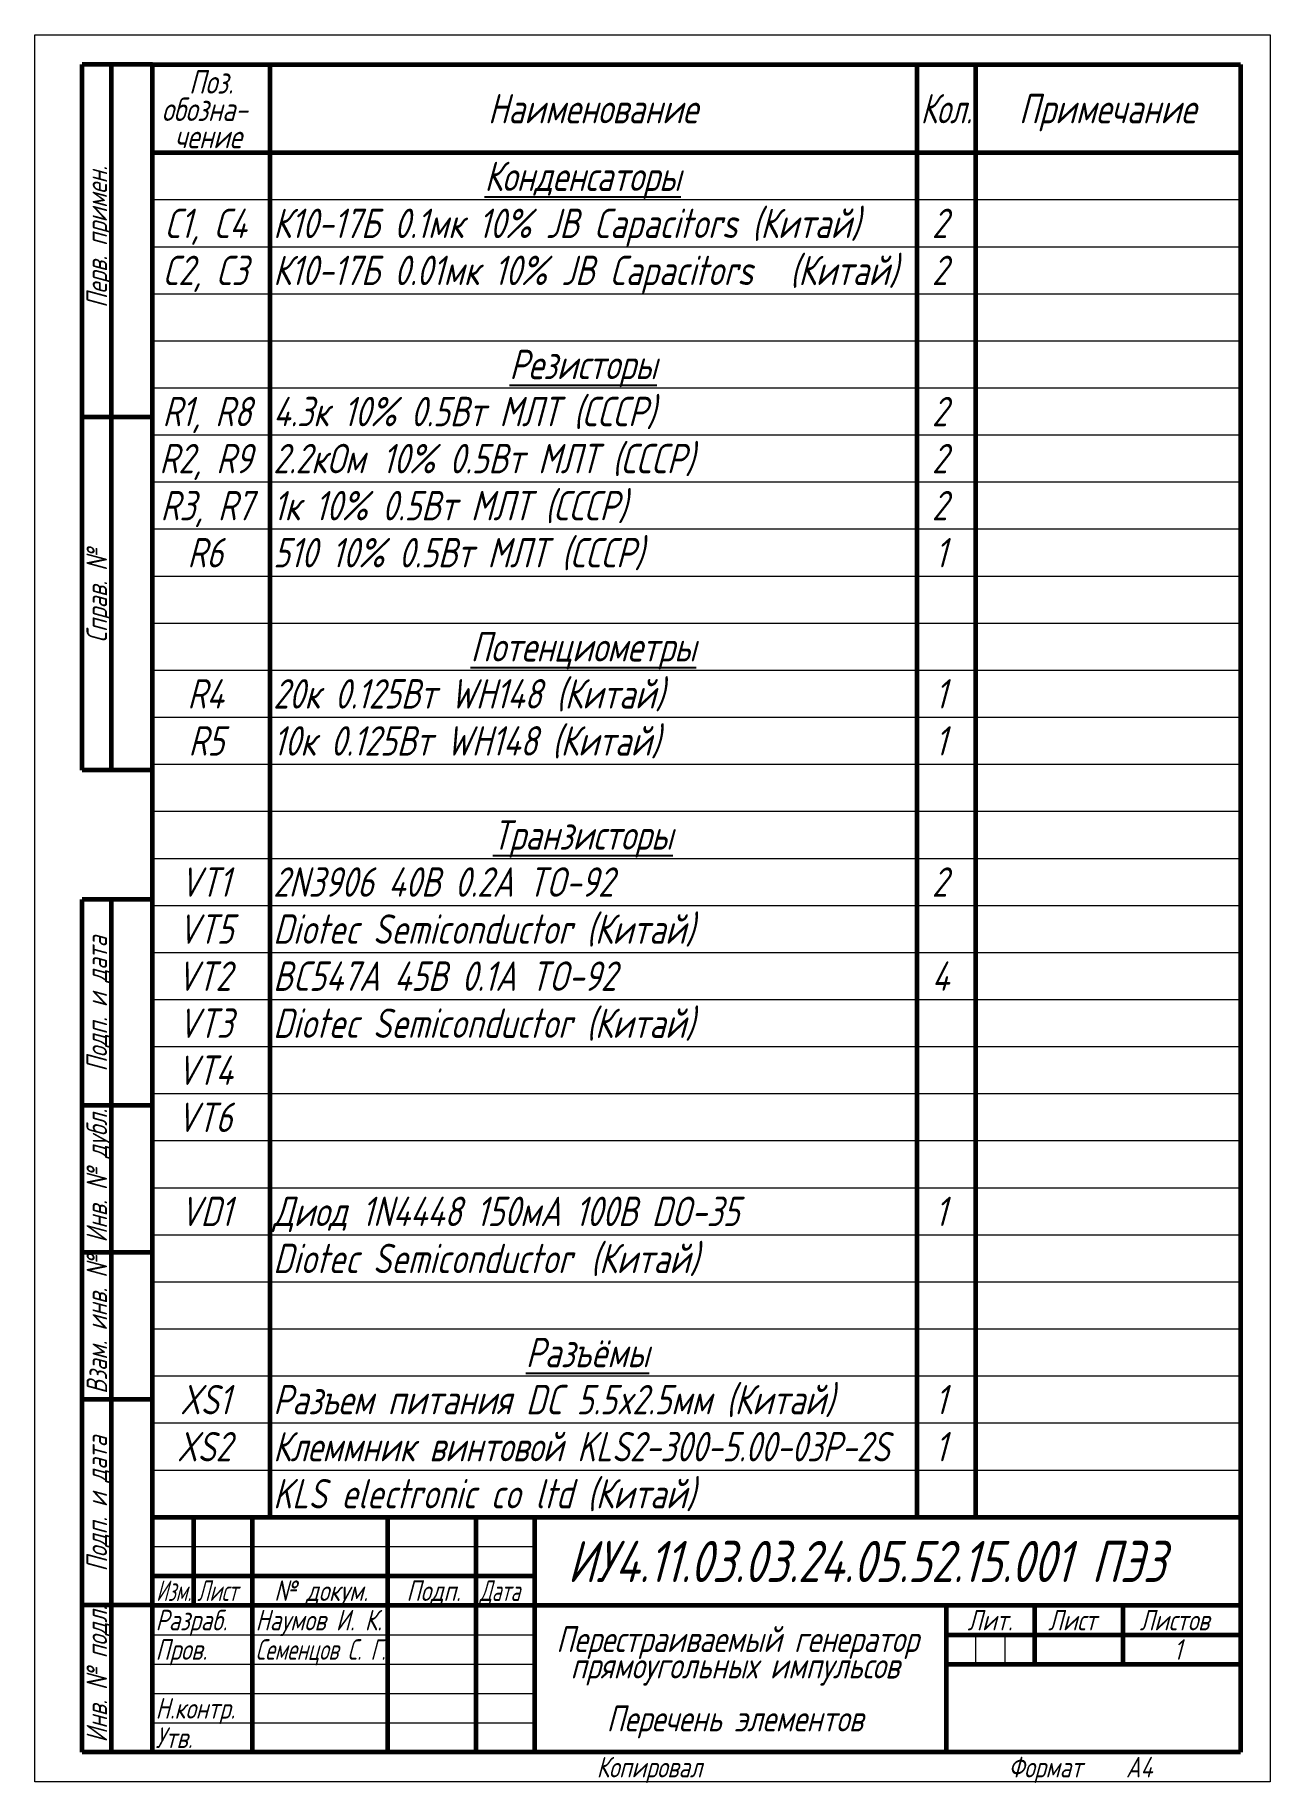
# Model space of a CAD drawing. Header units: millimetres. Extents: x 0 to 210, y 0 to 297.
import ezdxf

# ---------------------------------------------------------------- set-up
doc = ezdxf.new("R2010")
doc.units = ezdxf.units.MM
doc.linetypes.add('K5LT_BASIC', pattern=[0])
doc.linetypes.add('K5LT_THIN', pattern=[0])
doc.styles.add('KTEXTSTYLE', font='GOST_AU.SHX', dxfattribs={"width": 0.96, "height": 5})

# ---------------------------------------------------------------- blocks, each defined once
blk = doc.blocks.new('U0')
at = {"color": 7, "linetype": 'K5LT_THIN', "lineweight": 18, "true_color": 0xffffff}
for p, q in [((0, 0), (0, 297)), ((0, 297), (210, 297)), ((210, 297), (210, 0)), ((20, 269), (205, 269)), ((20, 261), (205, 261)), ((20, 253), (205, 253)), ((20, 245), (205, 245)), ((20, 237), (205, 237)), ((20, 229), (205, 229)), ((20, 221), (205, 221)), ((20, 213), (205, 213)), ((20, 205), (205, 205)), ((20, 197), (205, 197)), ((20, 189), (205, 189)), ((20, 181), (205, 181)), ((20, 173), (205, 173)), ((20, 165), (205, 165)), ((20, 157), (205, 157)), ((20, 149), (205, 149)), ((20, 141), (205, 141)), ((20, 133), (205, 133)), ((20, 125), (205, 125)), ((20, 117), (205, 117)), ((20, 109), (205, 109)), ((20, 101), (205, 101)), ((20, 93), (205, 93)), ((20, 85), (205, 85)), ((20, 77), (205, 77)), ((20, 69), (205, 69)), ((20, 61), (205, 61)), ((20, 53), (205, 53)), ((20, 40), (85, 40)), ((20, 25), (37, 25)), ((37, 25), (60, 25)), ((60, 25), (75, 25)), ((75, 25), (85, 25)), ((159.96, 20), (159.96, 25)), ((164.98, 20), (164.98, 25)), ((20, 20), (37, 20)), ((37, 20), (60, 20)), ((60, 20), (75, 20)), ((75, 20), (85, 20)), ((20, 15), (85, 15)), ((20, 10), (85, 10)), ((210, 0), (0, 0))]:
    blk.add_line(p, q, dxfattribs=at)
at = {"color": 143, "linetype": 'K5LT_BASIC', "lineweight": 60, "true_color": 0x33acca}
for p, q in [((8, 172), (8, 292)), ((20, 292), (8, 292)), ((13, 172), (13, 292)), ((20, 5), (20, 292)), ((20, 292), (205, 292)), ((40, 45), (40, 292)), ((150, 45), (150, 292)), ((160, 45), (160, 292)), ((205, 292), (205, 5)), ((20, 277), (205, 277)), ((20, 232), (8, 232)), ((20, 172), (8, 172)), ((8, 5), (8, 150)), ((20, 150), (8, 150)), ((13, 5), (13, 150)), ((20, 115), (8, 115)), ((20, 90), (8, 90)), ((20, 65), (8, 65)), ((20, 45), (205, 45)), ((20, 5), (20, 45)), ((27, 30), (27, 45)), ((37, 20), (37, 45)), ((60, 20), (60, 45)), ((75, 20), (75, 45)), ((85, 5), (85, 45)), ((20, 35), (27, 35)), ((27, 35), (37, 35)), ((37, 35), (60, 35)), ((60, 35), (75, 35)), ((75, 35), (85, 35)), ((20, 30), (8, 30)), ((20, 30), (27, 30)), ((27, 30), (37, 30)), ((37, 30), (60, 30)), ((60, 30), (75, 30)), ((75, 30), (85, 30)), ((85, 30), (205, 30)), ((155, 5), (155, 30)), ((170, 20), (170, 30)), ((185, 20), (185, 30)), ((155, 25), (170, 25)), ((170, 25), (205, 25)), ((37, 5), (37, 20)), ((60, 5), (60, 20)), ((75, 5), (75, 20)), ((155, 20), (159.96, 20)), ((159.96, 20), (164.98, 20)), ((164.98, 20), (170, 20)), ((170, 20), (185, 20)), ((185, 20), (205, 20)), ((20, 5), (8, 5)), ((205, 5), (20, 5))]:
    blk.add_line(p, q, dxfattribs=at)
at = {"color": 7, "attachment_point": 1, "style": 'KTEXTSTYLE'}
for s, insert, char_height in [('\\H3.5;\\W0.965;\\Q15;\\Q15;\\H4.00;Поз.', (26.19, 291.02), 4), ('\\H3.5;\\W0.965;\\Q15;\\Q15;\\H4.00;обозна-', (21.55, 286.37), 4), ('\\H3.5;\\W0.965;\\Q15;\\Q15;\\H5.00;Наименование', (77.02, 286.97), 5), ('\\H3.5;\\W0.965;\\Q15;\\Q15;\\W0.881;\\H5.00;Кол.', (150.58, 286.97), 5), ('\\H3.5;\\W0.965;\\Q15;\\Q15;\\H5.00;Примечание', (167.3, 286.97), 5), ('\\H3.5;\\W0.965;\\Q15;\\Q15;\\H4.00;чение', (23.72, 281.73), 4), ('\\H3.5;\\W0.965;\\Q15;\\L\\Q15;\\H5.00;Конденсаторы', (76.43, 275.47), 5), ('\\H3.5;\\W0.965;\\Q15;\\Q15;\\H5.00;К10-17Б 0.1мк 10% JB Capacitors (Китай)', (40.5, 267.47), 5), ('\\H3.5;\\W0.965;\\Q15;\\Q15;\\H5.00;С1, С4', (22.08, 267.47), 5), ('\\H3.5;\\W0.965;\\Q15;\\Q15;\\H5.00;2', (152.5, 267.47), 5), ('\\H3.5;\\W0.965;\\Q15;\\Q15;\\H5.00;С2, С3', (21.75, 259.47), 5), ('\\H3.5;\\W0.965;\\Q15;\\Q15;\\H5.00;К10-17Б 0.01мк 10% JB Capacitors ', (40.5, 259.47), 5), ('\\H3.5;\\W0.965;\\Q15;\\Q15;\\H5.00;(Китай)', (128.34, 259.47), 5), ('\\H3.5;\\W0.965;\\Q15;\\Q15;\\H5.00;2', (152.5, 259.47), 5), ('\\H3.5;\\W0.965;\\Q15;\\L\\Q15;\\H5.00;Резисторы', (80.66, 243.47), 5), ('\\H3.5;\\W0.965;\\Q15;\\Q15;\\H5.00;R1, R8', (21.68, 235.47), 5), ('\\H3.5;\\W0.965;\\Q15;\\Q15;\\H5.00;4.3к 10% 0.5Вт МЛТ (СССР)', (40.5, 235.47), 5), ('\\H3.5;\\W0.965;\\Q15;\\Q15;\\H5.00;2', (152.5, 235.47), 5), ('\\H3.5;\\W0.965;\\Q15;\\Q15;\\H5.00;R2, R9', (21.15, 227.47), 5), ('\\H3.5;\\W0.965;\\Q15;\\Q15;\\H5.00;2.2кОм ', (40.5, 227.47), 5), ('\\H3.5;\\W0.965;\\Q15;\\Q15;\\H5.00;10% 0.5Вт МЛТ (СССР)', (59.02, 227.47), 5), ('\\H3.5;\\W0.965;\\Q15;\\Q15;\\H5.00;2', (152.5, 227.47), 5), ('\\H3.5;\\W0.965;\\Q15;\\Q15;\\H5.00;1к 10% 0.5Вт МЛТ (СССР)', (40.5, 219.47), 5), ('\\H3.5;\\W0.965;\\Q15;\\Q15;\\H5.00;R3, R7', (21.35, 219.47), 5), ('\\H3.5;\\W0.965;\\Q15;\\Q15;\\H5.00;2', (152.5, 219.47), 5), ('\\H3.5;\\W0.965;\\Q15;\\Q15;\\H5.00;R6', (25.92, 211.47), 5), ('\\H3.5;\\W0.965;\\Q15;\\Q15;\\H5.00;510 10% 0.5Вт МЛТ (СССР)', (40.5, 211.47), 5), ('\\H3.5;\\W0.965;\\Q15;\\Q15;\\H5.00;1', (153.03, 211.47), 5), ('\\H3.5;\\W0.965;\\Q15;\\L\\Q15;\\H5.00;Потенциометры', (74.05, 195.47), 5), ('\\H3.5;\\W0.965;\\Q15;\\Q15;\\H5.00;R4', (25.92, 187.47), 5), ('\\H3.5;\\W0.965;\\Q15;\\Q15;\\H5.00;20к 0.125Вт WH148 (Китай)', (40.5, 187.47), 5), ('\\H3.5;\\W0.965;\\Q15;\\Q15;\\H5.00;1', (153.03, 187.47), 5), ('\\H3.5;\\W0.965;\\Q15;\\Q15;\\H5.00;R5', (26.11, 179.47), 5), ('\\H3.5;\\W0.965;\\Q15;\\Q15;\\H5.00;10к 0.125Вт WH148 (Китай)', (40.5, 179.47), 5), ('\\H3.5;\\W0.965;\\Q15;\\Q15;\\H5.00;1', (153.03, 179.47), 5), ('\\H3.5;\\W0.965;\\Q15;\\L\\Q15;\\H5.00;Транзисторы', (77.88, 163.47), 5), ('\\H3.5;\\W0.965;\\Q15;\\Q15;\\H5.00;VT1', (24.66, 155.47), 5), ('\\H3.5;\\W0.965;\\Q15;\\Q15;\\H5.00;2N3906 40В 0.2А TO-92', (40.5, 155.47), 5), ('\\H3.5;\\W0.965;\\Q15;\\Q15;\\H5.00;2', (152.5, 155.47), 5), ('\\H3.5;\\W0.965;\\Q15;\\Q15;\\H5.00;VT5', (24.33, 147.47), 5), ('\\H3.5;\\W0.965;\\Q15;\\Q15;\\H5.00;Diotec Semiconductor (Китай)', (40.5, 147.47), 5), ('\\H3.5;\\W0.965;\\Q15;\\Q15;\\H5.00;VT2', (24.13, 139.47), 5), ('\\H3.5;\\W0.965;\\Q15;\\Q15;\\H5.00;BC547A 45В 0.1А TO-92 ', (40.5, 139.47), 5), ('\\H3.5;\\W0.965;\\Q15;\\Q15;\\H5.00;4', (152.5, 139.47), 5), ('\\H3.5;\\W0.965;\\Q15;\\Q15;\\H5.00;VT3', (24.33, 131.47), 5), ('\\H3.5;\\W0.965;\\Q15;\\Q15;\\H5.00;Diotec Semiconductor (Китай)', (40.5, 131.47), 5), ('\\H3.5;\\W0.965;\\Q15;\\Q15;\\H5.00;VT4', (24.13, 123.47), 5), ('\\H3.5;\\W0.965;\\Q15;\\Q15;\\H5.00;VT6', (24.13, 115.47), 5), ('\\H3.5;\\W0.965;\\Q15;\\Q15;\\H5.00;VD1', (24.66, 99.47), 5), ('\\H3.5;\\W0.965;\\Q15;\\Q15;\\H5.00;Диод 1N4448 150мА 100В DO-35', (40.5, 99.47), 5), ('\\H3.5;\\W0.965;\\Q15;\\Q15;\\H5.00;1', (153.03, 99.47), 5), ('\\H3.5;\\W0.965;\\Q15;\\Q15;\\H5.00;Diotec Semiconductor ', (40.5, 91.47), 5), ('\\H3.5;\\W0.965;\\Q15;\\Q15;\\H5.00;(Китай)', (94.47, 91.47), 5), ('\\H3.5;\\W0.965;\\Q15;\\L\\Q15;\\H5.00;Разъёмы', (83.44, 75.47), 5), ('\\H3.5;\\W0.965;\\Q15;\\Q15;\\H5.00;XS1', (24.66, 67.47), 5), ('\\H3.5;\\W0.965;\\Q15;\\Q15;\\H5.00;Разъем питания DC 5.5x2.5мм (Китай)', (40.5, 67.47), 5), ('\\H3.5;\\W0.965;\\Q15;\\Q15;\\H5.00;1', (153.03, 67.47), 5), ('\\H3.5;\\W0.965;\\Q15;\\Q15;\\H5.00;XS2', (24.13, 59.47), 5), ('\\H3.5;\\W0.965;\\Q15;\\Q15;\\W0.949;\\H5.00;Клеммник винтовой KLS2-300-5.00-03P-2S', (40.5, 59.47), 5), ('\\H3.5;\\W0.965;\\Q15;\\Q15;\\H5.00;1', (153.03, 59.47), 5), ('\\H3.5;\\W0.965;\\Q15;\\Q15;\\H5.00;KLS electronic co ltd (Китай)', (40.5, 51.47), 5), ('\\H3.5;\\W0.965;\\Q15;\\Q15;\\H7.00;ИУ4.11.03.03.24.05.52.15.001 ПЭ3', (90.57, 40.95), 7), ('\\H3.5;\\W0.965;\\Q15;\\Q15;\\W0.797;Изм.', (20.61, 34.23), 3.5), ('\\H3.5;\\W0.965;\\Q15;\\Q15;\\W0.807;Лист', (27.6, 34.23), 3.5), ('\\H3.5;\\W0.965;\\Q15;\\Q15;№ докум.', (40.67, 34.23), 3.5), ('\\H3.5;\\W0.965;\\Q15;\\Q15;Подп.', (63.15, 34.23), 3.5), ('\\H3.5;\\W0.965;\\Q15;\\Q15;\\W0.807;Дата', (75.6, 34.23), 3.5), ('\\H3.5;\\W0.965;\\Q15;\\Q15;Разраб.', (20.5, 29.23), 3.5), ('\\H3.5;\\W0.965;\\Q15;\\Q15;Наумов И. К.', (37.5, 29.23), 3.5), ('\\H3.5;\\W0.965;\\Q15;\\Q15;Лит.', (158.56, 29.23), 3.5), ('\\H3.5;\\W0.965;\\Q15;\\Q15;Лист', (172.28, 29.23), 3.5), ('\\H3.5;\\W0.965;\\Q15;\\Q15;Листов', (187.83, 29.23), 3.5), ('\\H3.5;\\W0.965;\\Q15;\\Q15;Пров.', (20.5, 24.23), 3.5), ('\\H3.5;\\W0.965;\\Q15;\\Q15;\\W0.866;Семенцов С. Г.', (37.5, 24.23), 3.5), ('\\H3.5;\\W0.965;\\Q15;\\Q15;\\H4.40;{\\c16777215;Перестраиваемый генератор}', (88.64, 26.45), 4.4), ('\\H3.5;\\W0.965;\\Q15;\\Q15;1', (193.62, 24.23), 3.5), ('\\H3.5;\\W0.965;\\Q15;\\Q15;\\H4.40;{\\c16777215;прямоугольных импульсов}', (91.08, 21.95), 4.4), ('\\H3.5;\\W0.965;\\Q15;\\Q15;Н.контр.', (20.5, 14.23), 3.5), ('\\H3.5;\\W0.965;\\Q15;\\Q15;\\H4.40;{\\c16777215;Перечень элементов}', (97.2, 12.95), 4.4), ('\\H3.5;\\W0.965;\\Q15;\\Q15;Утв.', (20.5, 9.23), 3.5), ('\\H3.5;\\W0.965;\\Q15;\\Q15;Копировал', (95.5, 4.23), 3.5), ('\\H3.5;\\W0.965;\\Q15;\\Q15;Формат', (165.5, 4.23), 3.5), ('\\H3.5;\\W0.965;\\Q15;\\Q15;A4', (185.5, 4.23), 3.5)]:
    blk.add_mtext(s, dxfattribs=dict(at, insert=insert, char_height=char_height))
at = {"color": 7, "char_height": 3.5, "attachment_point": 1, "rotation": 90, "style": 'KTEXTSTYLE'}
for s, insert in [('\\H3.5;\\W0.965;\\Q15;\\Q15;Перв. примен.', (8.77, 250.61)), ('\\H3.5;\\W0.965;\\Q15;\\Q15;Справ. №', (8.77, 193.68)), ('\\H3.5;\\W0.965;\\Q15;\\Q15;Подп. и дата', (8.77, 120.75)), ('\\H3.5;\\W0.965;\\Q15;\\Q15;Инв. № дубл.', (8.77, 91.67)), ('\\H3.5;\\W0.965;\\Q15;\\Q15;Взам. инв. №', (8.77, 65.94)), ('\\H3.5;\\W0.965;\\Q15;\\Q15;Подп. и дата', (8.77, 35.75)), ('\\H3.5;\\W0.965;\\Q15;\\Q15;Инв. № подл.', (8.77, 6.67))]:
    blk.add_mtext(s, dxfattribs=dict(at, insert=insert))

msp = doc.modelspace()

# ---------------------------------------------------------------- block references
msp.add_blockref('U0', (0, 0))

doc.saveas('drawing.dxf')
